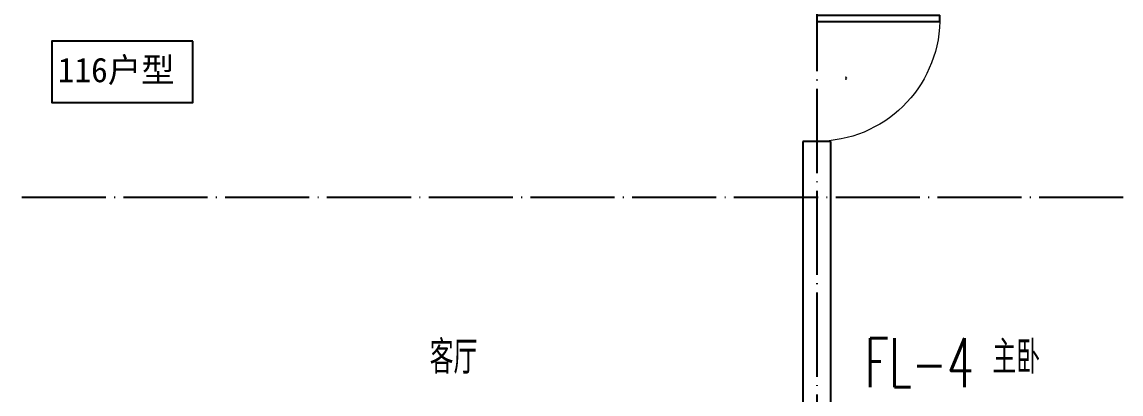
# Model space of a CAD drawing. Extents: x 27938 to 1507990, y 110129 to 923079.
# Drawn here: x 843745 to 851586, y 367223 to 369875 of the extents above; entities that cross this region are included whole.
import ezdxf

# ---------------------------------------------------------------- set-up
doc = ezdxf.new("R2010")
doc.units = 0
doc.header["$LTSCALE"] = 1000
doc.header["$MEASUREMENT"] = 0
doc.linetypes.add('DOTE', pattern=[2.42, 2, -0.2, 0.02, -0.2])
for name, color, linetype in [('DIM_废水', 31, 'Continuous'), ('DOTE', 1, 'Continuous'), ('PUB_TEXT', 4, 'Continuous'), ('WALL', 9, 'Continuous'), ('WINDOW', 4, 'Continuous'), ('WINDOW_TEXT', 7, 'Continuous')]:
    doc.layers.add(name, color=color, linetype=linetype)
doc.styles.add('_TCH_WINDOW', font='SIMPLEX.shx', dxfattribs={"width": 0.7, "height": 3.5, "bigfont": 'GBCBIG.shx'})
doc.styles.add('_TWT_SERIAL', font='SIMPLEX', dxfattribs={"width": 0.8, "height": 3.5, "bigfont": 'HZTXT'})
doc.styles.get("Standard").update_dxf_attribs({"font": 'gbenor.shx', "bigfont": 'gbcbig.shx'})
doc.styles.add('黑体', font='simhei.ttf')

# ---------------------------------------------------------------- blocks, each defined once
blk = doc.blocks.new('GDGDGDSDA')
at = {"layer": 'DOTE', "color": 0, "linetype": 'DOTE', "ltscale": 0.3}
for p, q in [((440834.8, 367858.3), (440834.8, 359558.3)), ((471334.8, 366358.3), (417334.8, 366358.3))]:
    blk.add_line(p, q, dxfattribs=at)
blk = doc.blocks.new('$DorLib2D$00000001')
at = {"color": 0}
for p, q in [((0.45, 0.975), (0.5, 0.975)), ((0.45, 0), (0.45, 0.975)), ((0.5, 0), (0.5, 0.975)), ((0.5, 0), (0.45, 0))]:
    blk.add_line(p, q, dxfattribs=at)
at = {"color": 0, "lineweight": 13}
blk.add_arc((0.475, 0), 0.975, 91.46928, 180, dxfattribs=at)

msp = doc.modelspace()

# ---------------------------------------------------------------- linework, layer by layer
at = {"color": 8}
msp.add_lwpolyline([(844963.6, 369737.4), (843957.6, 369737.4), (843957.6, 369301.4), (844963.6, 369301.4)], close=True, dxfattribs=at)
at = {"layer": 'WALL', "color": 8}
for p, q in [((849516.6, 369023.7), (849316.6, 369023.7)), ((849316.6, 369023.7), (849316.6, 365723.7)), ((849516.6, 365723.7), (849516.6, 369023.7))]:
    msp.add_line(p, q, dxfattribs=at)

# ---------------------------------------------------------------- block references
at = {"layer": 'DOTE', "color": 169}
msp.add_blockref('GDGDGDSDA', (408581.8, 2265.4), dxfattribs=at)
at = {"layer": 'WINDOW', "color": 8}
ref = msp.add_blockref('$DorLib2D$00000001', (849416.6, 369473.7), dxfattribs=dict(at, xscale=900, yscale=-900, zscale=900, rotation=89.99999999870155))
ref.add_attrib('A', 'M0922', (849627.5, 369466.9), dxfattribs={"layer": 'WINDOW_TEXT', "color": 8, "ltscale": 0.5, "height": 5.95, "rotation": 90, "style": '_TCH_WINDOW', "width": 0.494118})

# ---------------------------------------------------------------- texts
at = {"color": 8, "style": '黑体'}
msp.add_text('116户型', height=175, dxfattribs=at).set_placement((843999.9, 369445.2))
at = {"layer": 'DIM_废水', "color": 7, "style": '_TWT_SERIAL', "width": 0.64}
msp.add_text('FL-4', height=350, dxfattribs=at).set_placement((849758.2, 367271.3))
at = {"layer": 'PUB_TEXT', "color": 8}
for s, p in [('客厅', (846653.6, 367366.2)), ('主卧', (850668.6, 367366.2))]:
    msp.add_text(s, height=236.31, dxfattribs=at).set_placement(p)

doc.saveas('drawing.dxf')
